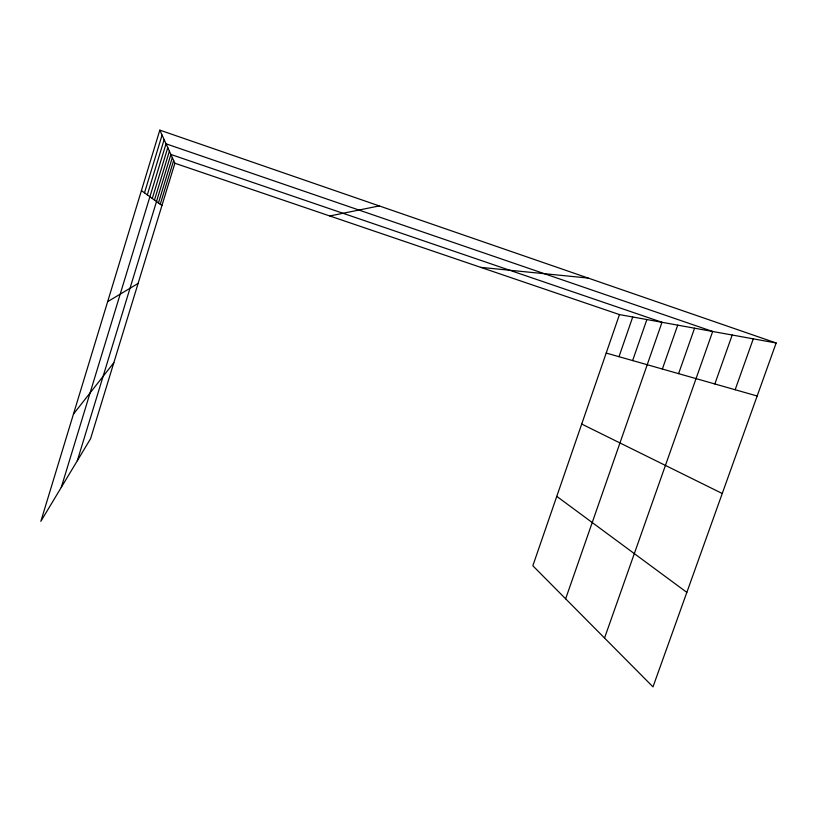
<?xml version="1.0" encoding="UTF-8"?>
<svg xmlns="http://www.w3.org/2000/svg" width="817" height="817" viewBox="0 0 817 817"><rect width="100%" height="100%" fill="white"/><g stroke="black" fill="none" stroke-linecap="round" stroke-linejoin="round"><path stroke-width="1.23" d="M159.815 130.128L40.85 521.317L90.564 438.719L174.879 163.237L159.815 130.128L776.15 342.987L652.997 686.872L532.837 565.762L619.47 314.586L776.15 342.987M144.507 192.832L162.072 135.101M147.315 194.875L164.146 139.646M61.275 487.381L166.035 143.812L712.679 331.488L604.539 638.026M152.279 198.47L167.781 147.642M154.474 200.063L169.395 151.186M77.309 460.747L170.886 154.464L662.005 322.296L565.64 598.82M158.457 202.953L172.316 157.61M160.265 204.27L173.643 160.52M618.99 356.692L632.726 316.986M632.634 360.573L646.88 319.549M662.362 369.029L677.722 325.146M678.6 373.645L694.573 328.199M714.844 383.959L732.195 335.021M735.157 389.74L753.284 338.841M73.459 414.086L113.829 362.707M107.65 301.667L138.104 283.417M329.782 215.974L379.241 205.915M480.723 267.353L588.179 278.066M606.204 353.056L757.165 396M174.879 163.237L619.47 314.586M581.714 424.054L722.248 493.499M141.423 190.596L161.95 205.496M556.775 496.368L686.842 592.386"/></g></svg>
